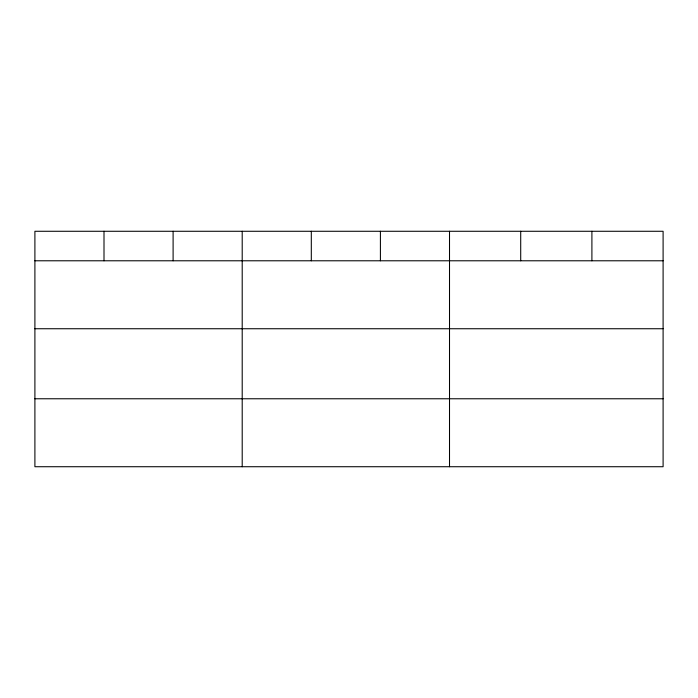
<?xml version="1.0" encoding="UTF-8"?>
<svg xmlns="http://www.w3.org/2000/svg" width="698" height="698" viewBox="0 0 698 698"><rect width="100%" height="100%" fill="white"/><g stroke="black" fill="none" stroke-linecap="round" stroke-linejoin="round"><path stroke-width="1.05" d="M663.1 328.741L663.1 231.274L34.9 231.274L34.9 466.726L663.1 466.726L663.1 328.741L34.9 328.741M34.9 260.782L663.1 260.782M34.9 398.767L663.1 398.767M591.904 231.274L591.904 260.782M520.708 231.274L520.708 260.782M449.512 231.274L449.512 466.726M380.41 231.274L380.41 260.782M311.308 231.274L311.308 260.782M242.206 231.274L242.206 466.726M173.104 231.274L173.104 260.782M104.002 231.274L104.002 260.782"/></g></svg>
